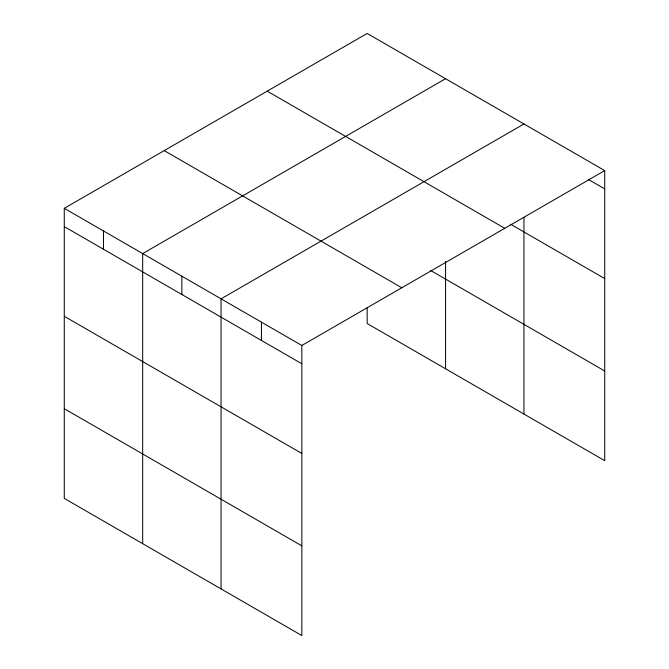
<?xml version="1.0" encoding="UTF-8"?>
<svg xmlns="http://www.w3.org/2000/svg" width="669" height="669" viewBox="0 0 669 669"><rect width="100%" height="100%" fill="white"/><g stroke="black" fill="none" stroke-linecap="round" stroke-linejoin="round"><path stroke-width="1" d="M604.726 170.603L367.164 33.45L64.274 208.318L64.274 498.397L301.836 635.55L301.836 345.472L604.726 170.603L604.726 460.682L367.164 323.528L367.164 307.882M445.562 78.708L142.673 253.584L142.673 543.654M523.952 123.974L221.063 298.842L221.063 588.921M588.569 179.568L604.726 188.892M510.589 224.24L604.726 278.58M267.215 91.16L504.769 228.313M430.418 270.351L604.726 370.986M164.231 150.617L401.785 287.762M64.274 208.318L301.836 345.472M64.274 226.615L301.836 363.769M64.274 316.303L301.836 453.457M64.274 408.709L301.836 545.862M523.952 217.35L523.952 414.044M445.562 261.445L445.562 368.786M261.445 322.157L261.445 340.454M181.868 276.213L181.868 294.502M103.478 230.956L103.478 249.244"/></g></svg>
